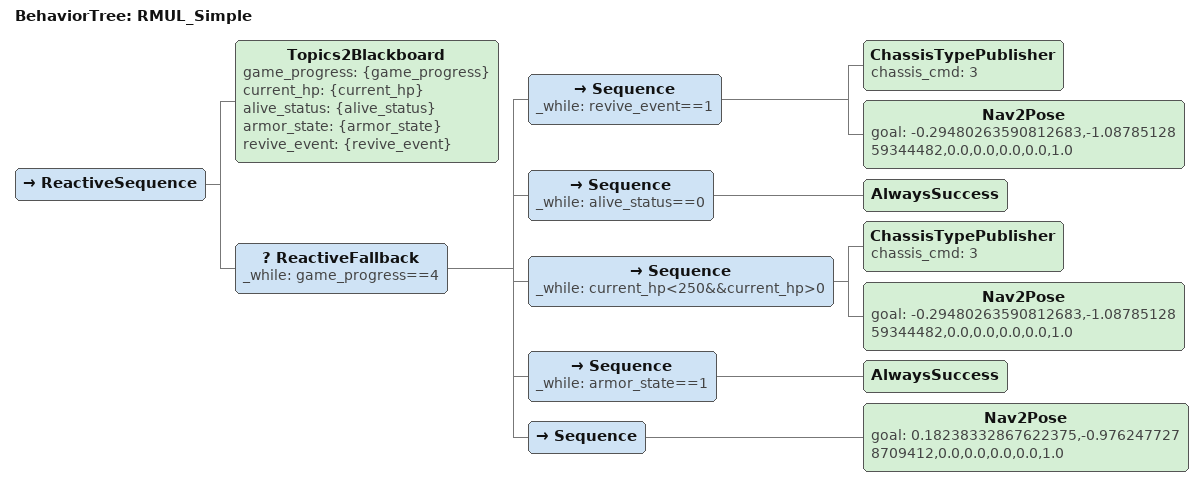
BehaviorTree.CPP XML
<?xml version="1.0" encoding="UTF-8"?>
<root BTCPP_format="4">
  <BehaviorTree ID="RMUL_Simple">
    <ReactiveSequence>
      <Topics2Blackboard game_progress="{game_progress}"
                         current_hp="{current_hp}"
                         alive_status="{alive_status}"
                         armor_state="{armor_state}"
                         revive_event="{revive_event}"/>

      <ReactiveFallback _while="game_progress==4">

        <!-- 🔴 复活逻辑：由存活状态边沿(0->1)触发 -->
        <Sequence _while="revive_event==1">
          <!-- 复活后直接 mode3 回家 -->
          <ChassisTypePublisher chassis_cmd="3"/>
          <Nav2Pose goal="-0.29480263590812683,-1.0878512859344482,0.0,0.0,0.0,0.0,1.0"/>
        </Sequence>

        <!-- 🔴 死亡状态：不发目标点，等待复活事件 -->
        <Sequence _while="alive_status==0">
          <AlwaysSuccess/>
        </Sequence>

        <!-- 残血回血 -->
        <Sequence _while="current_hp&lt;250&amp;&amp;current_hp&gt;0">
          <ChassisTypePublisher chassis_cmd="3"/>
          <Nav2Pose goal="-0.29480263590812683,-1.0878512859344482,0.0,0.0,0.0,0.0,1.0"/>
        </Sequence>

        <!-- 非残血前提下，战斗中暂不发目标点 -->
        <Sequence _while="armor_state==1">
          <AlwaysSuccess/>
        </Sequence>

        <!-- 默认巡逻 -->
        <Sequence>
          <Nav2Pose goal="0.18238332867622375,-0.9762477278709412,0.0,0.0,0.0,0.0,1.0"/>
        </Sequence>

      </ReactiveFallback>
    </ReactiveSequence>
  </BehaviorTree>

</root>
